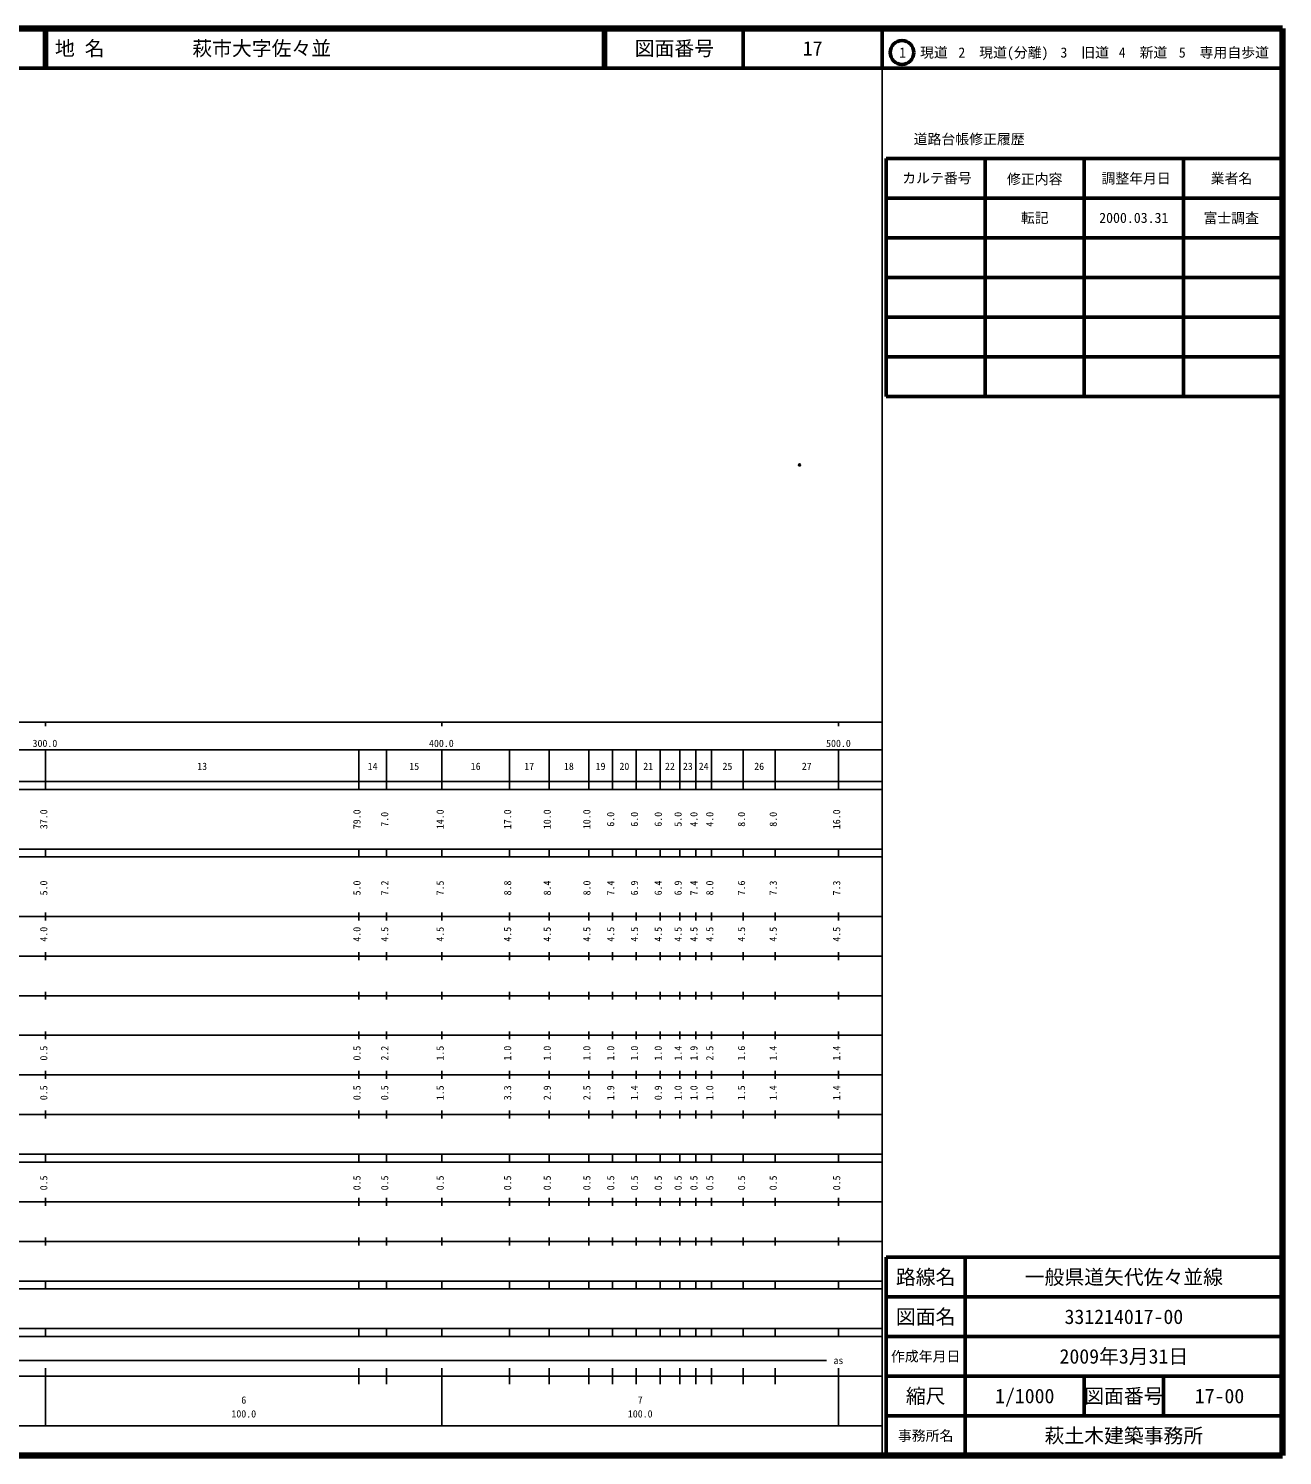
# Model space of a CAD drawing. Units: millimetres on the paper. Extents: x 40 to 680, y 20 to 380.
# Drawn here: x 363.7 to 680, y 20 to 380 of the extents above; entities that cross this region are included whole.
import ezdxf
from ezdxf.enums import TextEntityAlignment as Align

# ---------------------------------------------------------------- set-up
doc = ezdxf.new("R2010")
doc.units = ezdxf.units.MM
doc.header["$PDMODE"] = 32
doc.header["$PDSIZE"] = 0.5
doc.layers.add('M-OTRS', color=6, linetype='Continuous')
doc.layers.add('M-TTL-TXT', color=7, linetype='Continuous')
for name, color, linetype, lineweight in [('M-TTL', 2, 'Continuous', 140), ('M-TTL-BAND', 7, 'Continuous', 25), ('M-TTL-FRAM', 2, 'Continuous', 50), ('M-TTL-LINE', 7, 'Continuous', 50)]:
    doc.layers.add(name, color=color, linetype=linetype, lineweight=lineweight)
doc.styles.add('ＭＳ ゴシック', font='')
doc.styles.get('ＭＳ ゴシック').set_extended_font_data('MS Gothic')

msp = doc.modelspace()

# ---------------------------------------------------------------- linework, layer by layer
at = {"layer": 'M-OTRS'}
msp.add_point((558.198, 269.892), dxfattribs=at)
at = {"layer": 'M-TTL'}
for p, q in [((680, 380), (40, 380)), ((680, 20), (680, 380)), ((40, 20), (680, 20))]:
    msp.add_line(p, q, dxfattribs=at)
at = {"layer": 'M-TTL-BAND'}
for p, q in [((579, 20), (579, 370)), ((40, 205), (579, 205)), ((368, 205), (368, 204)), ((468, 205), (468, 204)), ((568, 205), (568, 204)), ((68, 198), (579, 198)), ((368, 188), (368, 198)), ((447, 188), (447, 198)), ((454, 188), (454, 198)), ((468, 188), (468, 198)), ((485, 188), (485, 198)), ((495, 188), (495, 198)), ((505, 188), (505, 198)), ((511, 188), (511, 198)), ((517, 188), (517, 198)), ((523, 188), (523, 198)), ((528, 188), (528, 198)), ((532, 188), (532, 198)), ((536, 188), (536, 198)), ((544, 188), (544, 198)), ((552, 188), (552, 198)), ((568, 188), (568, 198)), ((40, 190), (579, 190)), ((40, 188), (579, 188)), ((40, 173), (579, 173)), ((368, 171), (368, 173)), ((447, 171), (447, 173)), ((454, 171), (454, 173)), ((468, 171), (468, 173)), ((485, 171), (485, 173)), ((495, 171), (495, 173)), ((505, 171), (505, 173)), ((511, 171), (511, 173)), ((517, 171), (517, 173)), ((523, 171), (523, 173)), ((528, 171), (528, 173)), ((532, 171), (532, 173)), ((536, 171), (536, 173)), ((544, 171), (544, 173)), ((552, 171), (552, 173)), ((568, 171), (568, 173)), ((40, 171), (579, 171)), ((40, 156), (579, 156)), ((368, 155), (368, 157)), ((447, 155), (447, 157)), ((454, 155), (454, 157)), ((468, 155), (468, 157)), ((485, 155), (485, 157)), ((495, 155), (495, 157)), ((505, 155), (505, 157)), ((511, 155), (511, 157)), ((517, 155), (517, 157)), ((523, 155), (523, 157)), ((528, 155), (528, 157)), ((532, 155), (532, 157)), ((536, 155), (536, 157)), ((544, 155), (544, 157)), ((552, 155), (552, 157)), ((568, 155), (568, 157)), ((46, 146), (579, 146)), ((368, 145), (368, 147)), ((447, 145), (447, 147)), ((454, 145), (454, 147)), ((468, 145), (468, 147)), ((485, 145), (485, 147)), ((495, 145), (495, 147)), ((505, 145), (505, 147)), ((511, 145), (511, 147)), ((517, 145), (517, 147)), ((523, 145), (523, 147)), ((528, 145), (528, 147)), ((532, 145), (532, 147)), ((536, 145), (536, 147)), ((544, 145), (544, 147)), ((552, 145), (552, 147)), ((568, 145), (568, 147)), ((368, 135), (368, 137)), ((447, 135), (447, 137)), ((454, 135), (454, 137)), ((468, 135), (468, 137)), ((485, 135), (485, 137)), ((495, 135), (495, 137)), ((505, 135), (505, 137)), ((511, 135), (511, 137)), ((517, 135), (517, 137)), ((523, 135), (523, 137)), ((528, 135), (528, 137)), ((532, 135), (532, 137)), ((536, 135), (536, 137)), ((544, 135), (544, 137)), ((552, 135), (552, 137)), ((568, 135), (568, 137)), ((52, 136), (579, 136)), ((46, 126), (579, 126)), ((368, 125), (368, 127)), ((447, 125), (447, 127)), ((454, 125), (454, 127)), ((468, 125), (468, 127)), ((485, 125), (485, 127)), ((495, 125), (495, 127)), ((505, 125), (505, 127)), ((511, 125), (511, 127)), ((517, 125), (517, 127)), ((523, 125), (523, 127)), ((528, 125), (528, 127)), ((532, 125), (532, 127)), ((536, 125), (536, 127)), ((544, 125), (544, 127)), ((552, 125), (552, 127)), ((568, 125), (568, 127)), ((52, 116), (579, 116)), ((368, 115), (368, 117)), ((447, 115), (447, 117)), ((454, 115), (454, 117)), ((468, 115), (468, 117)), ((485, 115), (485, 117)), ((495, 115), (495, 117)), ((505, 115), (505, 117)), ((511, 115), (511, 117)), ((517, 115), (517, 117)), ((523, 115), (523, 117)), ((528, 115), (528, 117)), ((532, 115), (532, 117)), ((536, 115), (536, 117)), ((544, 115), (544, 117)), ((552, 115), (552, 117)), ((568, 115), (568, 117)), ((46, 106), (579, 106)), ((368, 105), (368, 107)), ((447, 105), (447, 107)), ((454, 105), (454, 107)), ((468, 105), (468, 107)), ((485, 105), (485, 107)), ((495, 105), (495, 107)), ((505, 105), (505, 107)), ((511, 105), (511, 107)), ((517, 105), (517, 107)), ((523, 105), (523, 107)), ((528, 105), (528, 107)), ((532, 105), (532, 107)), ((536, 105), (536, 107)), ((544, 105), (544, 107)), ((552, 105), (552, 107)), ((568, 105), (568, 107)), ((40, 96), (579, 96)), ((40, 94), (579, 94)), ((368, 94), (368, 96)), ((447, 94), (447, 96)), ((454, 94), (454, 96)), ((468, 94), (468, 96)), ((485, 94), (485, 96)), ((495, 94), (495, 96)), ((505, 94), (505, 96)), ((511, 94), (511, 96)), ((517, 94), (517, 96)), ((523, 94), (523, 96)), ((528, 94), (528, 96)), ((532, 94), (532, 96)), ((536, 94), (536, 96)), ((544, 94), (544, 96)), ((552, 94), (552, 96)), ((568, 94), (568, 96)), ((49, 84), (579, 84)), ((368, 83), (368, 85)), ((447, 83), (447, 85)), ((454, 83), (454, 85)), ((468, 83), (468, 85)), ((485, 83), (485, 85)), ((495, 83), (495, 85)), ((505, 83), (505, 85)), ((511, 83), (511, 85)), ((517, 83), (517, 85)), ((523, 83), (523, 85)), ((528, 83), (528, 85)), ((532, 83), (532, 85)), ((536, 83), (536, 85)), ((544, 83), (544, 85)), ((552, 83), (552, 85)), ((568, 83), (568, 85)), ((40, 74), (579, 74)), ((368, 73), (368, 75)), ((447, 73), (447, 75)), ((454, 73), (454, 75)), ((468, 73), (468, 75)), ((485, 73), (485, 75)), ((495, 73), (495, 75)), ((505, 73), (505, 75)), ((511, 73), (511, 75)), ((517, 73), (517, 75)), ((523, 73), (523, 75)), ((528, 73), (528, 75)), ((532, 73), (532, 75)), ((536, 73), (536, 75)), ((544, 73), (544, 75)), ((552, 73), (552, 75)), ((568, 73), (568, 75)), ((40, 64), (579, 64)), ((40, 62), (579, 62)), ((368, 62), (368, 64)), ((447, 62), (447, 64)), ((454, 62), (454, 64)), ((468, 62), (468, 64)), ((485, 62), (485, 64)), ((495, 62), (495, 64)), ((505, 62), (505, 64)), ((511, 62), (511, 64)), ((517, 62), (517, 64)), ((523, 62), (523, 64)), ((528, 62), (528, 64)), ((532, 62), (532, 64)), ((536, 62), (536, 64)), ((544, 62), (544, 64)), ((552, 62), (552, 64)), ((568, 62), (568, 64)), ((40, 52), (579, 52)), ((368, 50), (368, 52)), ((447, 50), (447, 52)), ((454, 50), (454, 52)), ((468, 50), (468, 52)), ((485, 50), (485, 52)), ((495, 50), (495, 52)), ((505, 50), (505, 52)), ((511, 50), (511, 52)), ((517, 50), (517, 52)), ((523, 50), (523, 52)), ((528, 50), (528, 52)), ((532, 50), (532, 52)), ((536, 50), (536, 52)), ((544, 50), (544, 52)), ((552, 50), (552, 52)), ((568, 50), (568, 52)), ((40, 50), (579, 50)), ((71, 44), (565, 44)), ((40, 40), (579, 40)), ((368, 27.5), (368, 42)), ((447, 38), (447, 42)), ((454, 38), (454, 42)), ((468, 27.5), (468, 42)), ((485, 38), (485, 42)), ((495, 38), (495, 42)), ((505, 38), (505, 42)), ((511, 38), (511, 42)), ((517, 38), (517, 42)), ((523, 38), (523, 42)), ((528, 38), (528, 42)), ((532, 38), (532, 42)), ((536, 38), (536, 42)), ((544, 38), (544, 42)), ((552, 38), (552, 42)), ((568, 27.5), (568, 42)), ((68, 27.5), (579, 27.5))]:
    msp.add_line(p, q, dxfattribs=at)
at = {"layer": 'M-TTL-FRAM'}
for p, q in [((580, 347.197), (580, 287.197)), ((580, 347.197), (680, 347.197)), ((580, 287.197), (680, 287.197)), ((680, 70), (580, 70)), ((580, 70), (580, 20))]:
    msp.add_line(p, q, dxfattribs=at)
at = {"layer": 'M-TTL-LINE'}
for p, q in [((367.75, 380), (367.75, 370)), ((368.25, 380), (368.25, 370)), ((508.747, 380), (508.747, 370)), ((509.247, 380), (509.247, 370)), ((543.997, 380), (543.997, 370)), ((579, 380), (579, 370)), ((40, 370), (680, 370)), ((605, 347.197), (605, 287.197)), ((630, 347.197), (630, 287.197)), ((655, 347.197), (655, 287.197)), ((580, 337.197), (680, 337.197)), ((580, 327.197), (680, 327.197)), ((580, 317.197), (680, 317.197)), ((580, 307.197), (680, 307.197)), ((580, 297.197), (680, 297.197)), ((600, 70), (600, 20)), ((680, 60), (580, 60)), ((680, 50), (580, 50)), ((680, 40), (580, 40)), ((630, 40), (630, 30)), ((650, 40), (650, 30)), ((680, 30), (580, 30))]:
    msp.add_line(p, q, dxfattribs=at)
msp.add_circle((584.031, 373.958), 3, dxfattribs=at)

# ---------------------------------------------------------------- texts
at = {"layer": 'M-TTL-BAND', "style": 'ＭＳ ゴシック'}
for s, p in [('300.0', (367.844, 198.195)), ('400.0', (467.844, 198.195)), ('500.0', (568, 198.195)), ('13', (407.5, 192.405)), ('14', (450.5, 192.405)), ('15', (461, 192.405)), ('16', (476.5, 192.405)), ('17', (490, 192.405)), ('18', (500, 192.405)), ('19', (508, 192.405)), ('20', (514, 192.405)), ('21', (520, 192.405)), ('22', (525.5, 192.405)), ('23', (530, 192.405)), ('24', (534, 192.405)), ('25', (540, 192.405)), ('26', (548, 192.405)), ('27', (560, 192.405)), ('as', (568, 42.5)), ('6', (418, 32.523)), ('7', (518, 32.523)), ('100.0', (418, 29.033)), ('100.0', (518, 29.033))]:
    msp.add_text(s, height=1.833, dxfattribs=at).set_placement(p, align=Align.BOTTOM_CENTER)
for s, p in [('37.0', (369, 180.5)), ('79.0', (448, 180.5)), ('7.0', (455, 180.5)), ('14.0', (469, 180.5)), ('17.0', (486, 180.5)), ('10.0', (496, 180.5)), ('10.0', (506, 180.5)), ('6.0', (512, 180.5)), ('6.0', (518, 180.5)), ('6.0', (524, 180.5)), ('5.0', (529, 180.5)), ('4.0', (533, 180.5)), ('4.0', (537, 180.5)), ('8.0', (545, 180.5)), ('8.0', (553, 180.5)), ('16.0', (569, 180.5)), ('5.0', (369, 163.174)), ('5.0', (448, 163.174)), ('7.2', (455, 163.174)), ('7.5', (469, 163.174)), ('8.8', (486, 163.174)), ('8.4', (496, 163.174)), ('8.0', (506, 163.174)), ('7.4', (512, 163.174)), ('6.9', (518, 163.174)), ('6.4', (524, 163.174)), ('6.9', (529, 163.174)), ('7.4', (533, 163.174)), ('8.0', (537, 163.174)), ('7.6', (545, 163.174)), ('7.3', (553, 163.174)), ('7.3', (569, 163.174)), ('4.0', (369, 151.5)), ('4.0', (448, 151.5)), ('4.5', (455, 151.5)), ('4.5', (469, 151.5)), ('4.5', (486, 151.5)), ('4.5', (496, 151.5)), ('4.5', (506, 151.5)), ('4.5', (512, 151.5)), ('4.5', (518, 151.5)), ('4.5', (524, 151.5)), ('4.5', (529, 151.5)), ('4.5', (533, 151.5)), ('4.5', (537, 151.5)), ('4.5', (545, 151.5)), ('4.5', (553, 151.5)), ('4.5', (569, 151.5)), ('0.5', (369, 121.5)), ('0.5', (448, 121.5)), ('2.2', (455, 121.5)), ('1.5', (469, 121.5)), ('1.0', (486, 121.5)), ('1.0', (496, 121.5)), ('1.0', (506, 121.5)), ('1.0', (512, 121.5)), ('1.0', (518, 121.5)), ('1.0', (524, 121.5)), ('1.4', (529, 121.5)), ('1.9', (533, 121.5)), ('2.5', (537, 121.5)), ('1.6', (545, 121.5)), ('1.4', (553, 121.5)), ('1.4', (569, 121.5)), ('0.5', (369, 111.5)), ('0.5', (448, 111.5)), ('0.5', (455, 111.5)), ('1.5', (469, 111.5)), ('3.3', (486, 111.5)), ('2.9', (496, 111.5)), ('2.5', (506, 111.5)), ('1.9', (512, 111.5)), ('1.4', (518, 111.5)), ('0.9', (524, 111.5)), ('1.0', (529, 111.5)), ('1.0', (533, 111.5)), ('1.0', (537, 111.5)), ('1.5', (545, 111.5)), ('1.4', (553, 111.5)), ('1.4', (569, 111.5)), ('0.5', (369, 88.764)), ('0.5', (448, 88.764)), ('0.5', (455, 88.764)), ('0.5', (469, 88.764)), ('0.5', (486, 88.764)), ('0.5', (496, 88.764)), ('0.5', (506, 88.764)), ('0.5', (512, 88.764)), ('0.5', (518, 88.764)), ('0.5', (524, 88.764)), ('0.5', (529, 88.764)), ('0.5', (533, 88.764)), ('0.5', (537, 88.764)), ('0.5', (545, 88.764)), ('0.5', (553, 88.764)), ('0.5', (569, 88.764))]:
    msp.add_text(s, height=1.833, rotation=90, dxfattribs=at).set_placement(p, align=Align.BOTTOM_CENTER)
at = {"layer": 'M-TTL-TXT', "style": 'ＭＳ ゴシック'}
for s, p in [('地 名', (370.38, 375)), ('萩市大字佐々並', (405.024, 375))]:
    msp.add_text(s, height=3.666, dxfattribs=at).set_placement(p, align=Align.MIDDLE_LEFT)
for s, height, p in [('図面番号', 3.666, (526.622, 375)), ('17', 3.666, (561.497, 375)), ('1\u3000現道', 2.566, (589.448, 373.958)), ('2\u3000現道(分離)', 2.566, (609.619, 373.958)), ('3\u3000旧道', 2.566, (630.121, 373.958)), ('4\u3000新道', 2.566, (644.824, 373.958)), ('5\u3000専用自歩道', 2.566, (665.228, 373.958)), ('道路台帳修正履歴', 2.566, (600.968, 352.113)), ('カルテ番号', 2.566, (592.839, 342.277)), ('修正内容', 2.566, (617.509, 342.023)), ('調整年月日', 2.566, (643.089, 342.197)), ('業者名', 2.566, (667.134, 342.197)), ('転記', 2.566, (617.5, 332.245)), ('2000.03.31', 2.566, (642.5, 332.245)), ('富士調査', 2.566, (667.077, 332.189)), ('路線名', 3.666, (590, 65)), ('路線名', 3.666, (590, 65)), ('一般県道矢代佐々並線', 3.666, (640, 65)), ('図面名', 3.666, (590, 55)), ('図面名', 3.666, (590, 55)), ('331214017-00', 3.666, (640, 55)), ('2009年3月31日', 3.666, (640, 45)), ('作成年月日', 2.566, (590, 45)), ('作成年月日', 2.566, (590, 45)), ('縮尺', 3.666, (590, 35)), ('縮尺', 3.666, (590, 35)), ('1/1000', 3.666, (615, 35)), ('図面番号', 3.666, (640, 35)), ('図面番号', 3.666, (640, 35)), ('17-00', 3.666, (664.125, 35)), ('事務所名', 2.566, (590, 25)), ('事務所名', 2.566, (590, 25)), ('萩土木建築事務所', 3.666, (640, 25))]:
    msp.add_text(s, height=height, dxfattribs=at).set_placement(p, align=Align.MIDDLE_CENTER)

doc.saveas('drawing.dxf')
